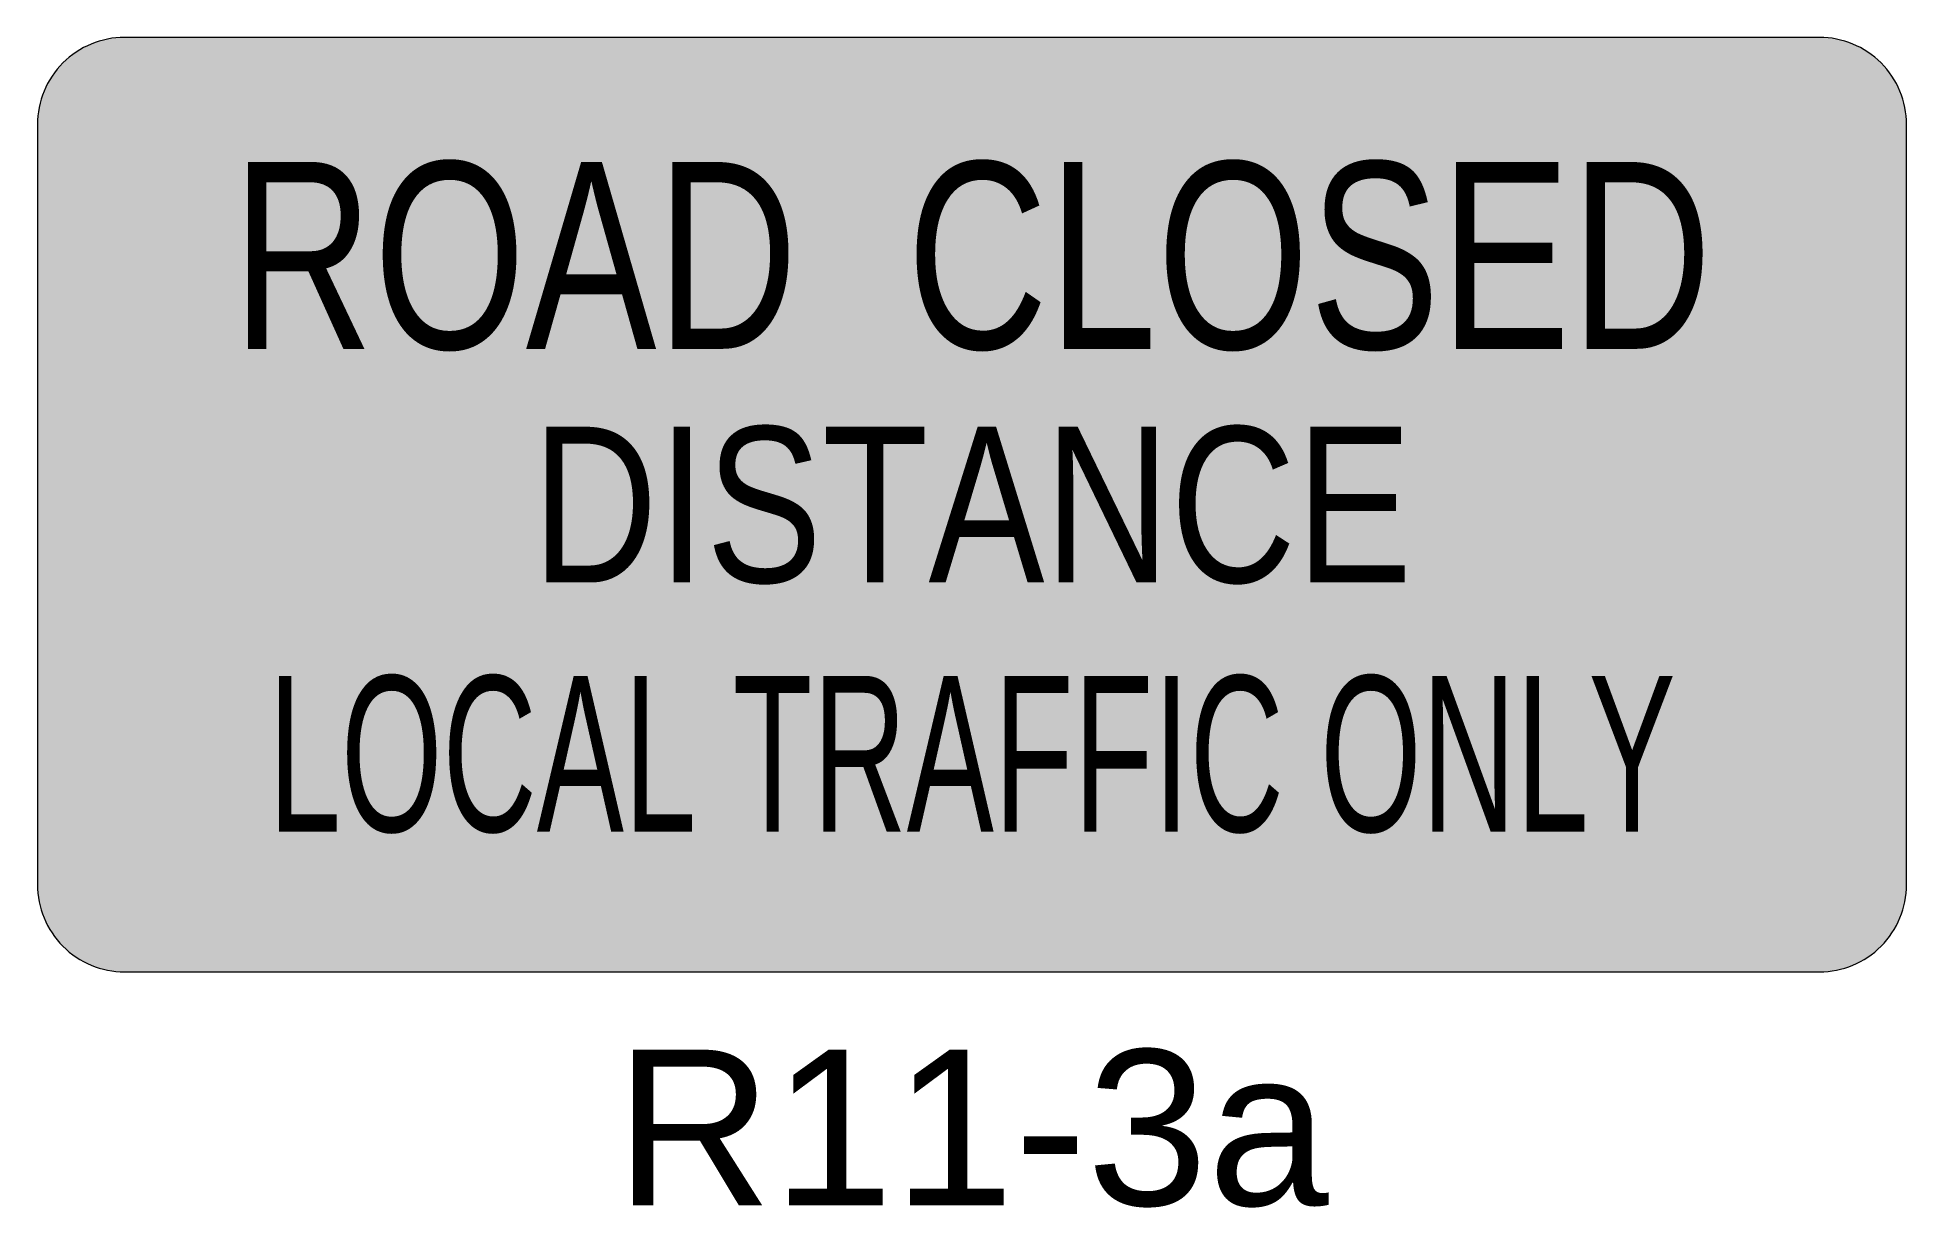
# Model space of a CAD drawing. Extents: x -0.6 to 0.6, y -0.45 to 0.3.
import ezdxf
from ezdxf.enums import TextEntityAlignment as Align

# ---------------------------------------------------------------- set-up
doc = ezdxf.new("R2010")
doc.units = 0
doc.header["$LTSCALE"] = 0.01
doc.header["$MEASUREMENT"] = 0
for name, color, linetype, lineweight in [('C-TRAF-CTRL-MTCD-IDEN', 7, 'Continuous', 20), ('C-TRAF-CTRL-MTCD-PATT-BLCK', 250, 'Continuous', 20), ('C-TRAF-CTRL-MTCD-PATT-WHIT', 255, 'Continuous', 20)]:
    doc.layers.add(name, color=color, linetype=linetype, lineweight=lineweight)
doc.styles.add('COA', font='arial.ttf')

msp = doc.modelspace()

# ---------------------------------------------------------------- hatches: boundary and pattern name
at = {"layer": 'C-TRAF-CTRL-MTCD-PATT-BLCK', "lineweight": 0}
h = msp.add_hatch(color=256, dxfattribs=at)
h.paths.add_polyline_path([(-0.584, 0.244), (-0.584, -0.244, 0.414214), (-0.544, -0.284), (0.544, -0.284, 0.414214), (0.584, -0.244), (0.584, 0.244, 0.414214), (0.544, 0.284), (-0.544, 0.284, 0.414214)])
h.paths.add_polyline_path([(0.56, -0.244), (0.56, 0.244, 0.414214), (0.544, 0.26), (-0.544, 0.26, 0.414214), (-0.56, 0.244), (-0.56, -0.244, 0.414214), (-0.544, -0.26), (0.544, -0.26, 0.414214)], flags=16)
at = {"layer": 'C-TRAF-CTRL-MTCD-PATT-WHIT', "lineweight": 0}
h = msp.add_hatch(color=256, dxfattribs=at)
h.dxf.hatch_style = 1
h.paths.add_polyline_path([(-0.544, 0.3, 0.414214), (-0.6, 0.244), (-0.6, -0.244, 0.414214), (-0.544, -0.3), (0.544, -0.3, 0.414214), (0.6, -0.244), (0.6, 0.244, 0.414214), (0.544, 0.3)])

# ---------------------------------------------------------------- linework, layer by layer
at = {"layer": 'C-TRAF-CTRL-MTCD-PATT-BLCK', "lineweight": 0, "flags": 128}
msp.add_lwpolyline([(0.544, 0.3), (-0.544, 0.3, 0.414214), (-0.6, 0.244), (-0.6, -0.244, 0.414214), (-0.544, -0.3), (0.544, -0.3, 0.414214), (0.6, -0.244), (0.6, 0.244, 0.414214)], format="xyb", close=True, dxfattribs=at)

# ---------------------------------------------------------------- texts
at = {"layer": 'C-TRAF-CTRL-MTCD-IDEN', "lineweight": 0, "style": 'COA'}
msp.add_text('R11-3a', height=0.1, dxfattribs=at).set_placement((0, -0.35), align=Align.TOP_CENTER)
at = {"layer": 'C-TRAF-CTRL-MTCD-PATT-BLCK', "lineweight": 0, "style": 'COA'}
for s, height, width, p in [('ROAD  CLOSED', 0.12, 0.75, (0, 0.16)), ('LOCAL TRAFFIC ONLY', 0.1, 0.6, (0, -0.16))]:
    msp.add_text(s, height=height, dxfattribs=dict(at, width=width)).set_placement(p, align=Align.MIDDLE_CENTER)
at = {"layer": 'C-TRAF-CTRL-MTCD-PATT-BLCK', "lineweight": 0, "style": 'COA', "width": 0.8, "flags": 8}
msp.add_attdef('DISTANCE', text='10 MILES AHEAD', height=0.1, dxfattribs=at).set_placement((0, 0), align=Align.MIDDLE_CENTER)

doc.saveas('drawing.dxf')
